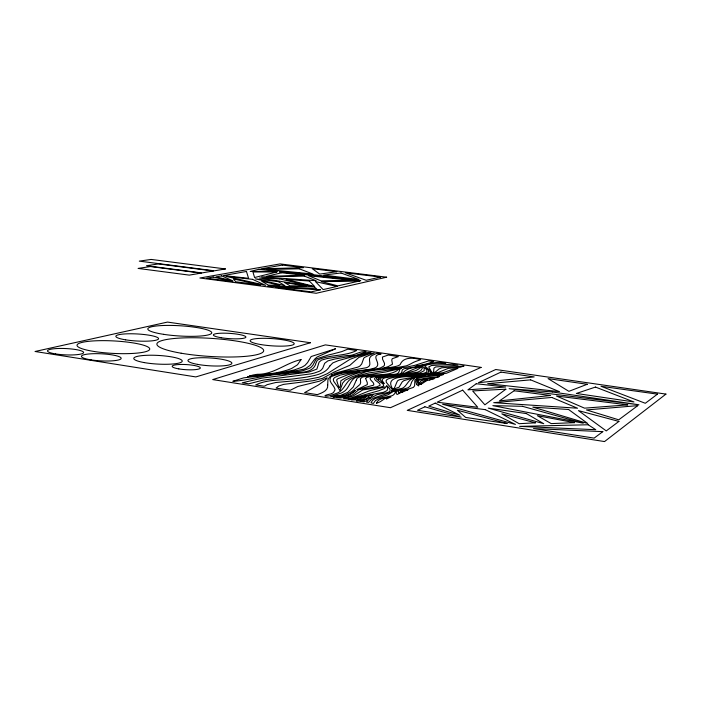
<?xml version="1.0" encoding="UTF-8"?>
<svg xmlns="http://www.w3.org/2000/svg" width="701" height="701" viewBox="0 0 701 701"><rect width="100%" height="100%" fill="white"/><g stroke="black" fill="none" stroke-linecap="round" stroke-linejoin="round"><path stroke-width="1.05" d="M315.844 363.46L317.159 360.445A36.557 6.362 4.5 0 1 318.272 359.736C330.469 354.426 344.743 356.502 356.66 350.518L347.801 349.159L341.764 351.613L332.309 354.101A121.956 21.345 5.1 0 0 328.594 354.943L317.255 358.614A47.589 8.272 4.6 0 0 315.967 359.403L312.821 365.361L310.964 367.394A64.562 11.391 3.8 0 1 309.378 368.323L303.857 370.338A62.766 11.102 3.8 0 1 299.721 371.302L243.711 377.839L232.837 381.309C250.187 380.363 267.563 373.826 285.342 374.097C294.455 370.995 311.752 375.552 315.713 364.082M421.108 367.219L418.9 368.787A127.179 21.713 4.2 0 1 415.22 370.811L402.9 374.027L413.161 369.409A561.589 101.487 8.3 0 1 417.261 367.894L422.493 366.237L421.38 367.026M372.012 397.406L377.094 394.672L387.381 392.586A24.745 4.67 4.6 0 0 389.265 391.78C392.998 390.185 383.964 382.807 387.101 386.821A115.244 21.67 4 0 1 387.671 388.582L387.04 390.615L383.5 392.288L366.386 395.487L352.191 399.184L348.003 399.404L378.75 390.772L384.665 388.389L385.918 386.777L371.863 390.142A64.203 12.39 5.1 0 0 369.173 390.869L352.156 397.774L346.539 398.957L343.481 398.729L353.129 396.021L362.741 389.931L380.512 387.224L383.675 386.032L383.289 384.262L379.793 381.537A117.33 20.951 5.5 0 1 377.453 379.714C373.493 377.751 382.615 375.876 377.646 376.7A42.13 7.693 5 0 0 375.482 377.436C371.688 380.161 380.547 381.949 380.144 385.252L376.972 386.794L360.726 389.265A33.385 6.388 4.8 0 0 358.307 390.054L353.067 394.558L348.572 396.529A43.076 8.281 4.3 0 1 345.479 397.265L340.23 398.019L336.322 397.59L348.125 395.513L353.628 392.061L348.896 394.724L344.988 395.828A53.32 10.173 4.2 0 1 340.668 396.564L336.357 397.038A12.522 2.436 4.4 0 1 334.026 397.134L332.861 397.038L345.4 394.917L351.832 391.57L360.042 384.367L360.656 382.588L360.384 378.864L361.926 377.383A33.21 6.072 4.8 0 1 363.591 376.761L394.645 374.308A18.506 3.277 4.7 0 0 397.432 373.58C399.912 372.652 398.667 368.919 401.419 368.209L369.488 372.836A148.13 27.619 5.5 0 0 364.283 374.054L359.613 375.421A206.611 38.932 5.9 0 0 355.512 376.893L352.437 378.251A137.098 25.595 5.5 0 0 349.264 380.17C344.813 384.656 342.815 391.763 335.91 393.559A121.439 22.8 3.6 0 1 331.915 394.996C327.525 396.941 319.428 396.258 330.732 393.944A49.946 9.569 4.1 0 0 333.501 392.516L335.008 389.914A91.384 17.455 3.8 0 0 334.754 388.599C333.685 384.77 327.84 381.581 330.741 377.164A26.498 4.863 4.6 0 1 331.775 376.411L339.74 373.668A39.247 7.176 4.7 0 1 342.605 373.098L377.62 368.717A48.904 8.465 4.4 0 0 380.582 367.841L383.465 366.29A56.947 9.832 4.4 0 0 384.437 365.142L384.498 363.372L383.351 360.831A345.006 55.712 6.7 0 1 382.615 359.359L382.431 357.046L388.284 355.03L398.37 356.59L392.288 358.693L391.736 360.007L392.49 364.17L388.52 366.457A226.765 37.328 3.4 0 1 386.085 367.333C373.44 370.347 396.319 366.754 397.949 365.791A43.147 7.387 4.6 0 0 400.253 364.441C403.303 356.494 414.168 357.712 420.618 359.709L415.491 361.523A175.969 30.432 6 0 0 413.222 362.505L410.444 364.003A183.942 30.458 3.8 0 1 408.552 364.923L407.903 365.212A92.015 15.536 4.3 0 1 406.256 365.861L396.065 367.71A148.349 24.237 4.1 0 1 391.631 368.139C374.255 369.164 355.722 371.101 340.809 380.792C340.327 391.684 338.679 387.828 336.673 380.073A47.282 8.754 4.8 0 1 337.812 378.785L347.538 374.833L359.709 371.696L355.013 372.231A180.586 34.524 5.6 0 0 350.982 372.827L340.116 375.123L334.868 377.418A62.477 11.54 4.8 0 0 333.325 379.53L333.65 381.169L336.392 385.033A501.863 94.889 1.1 0 1 337.908 387.057L339.897 390.562L342.745 382.956L345.19 380.222L352.147 376.805L366.535 371.609L374.965 370.119L406.265 367.193L414.957 365.3L428.723 360.884L433.665 361.602L426.795 363.837L416.219 366.106M371.153 397.966L369.296 399.027L370.505 397.414A197.296 38.608 6.1 0 1 371.486 396.486L373.177 394.724L366.159 395.907L351.473 399.982L357.308 399.789L367.07 396.091L365.519 397.607A62.967 12.145 4.2 0 1 362.803 399.088C345.952 402.54 367.377 401.638 368.603 396.494C373.887 398.282 351.35 403.285 363.915 400.893L362.776 401.717L364.266 401.787L368.621 399.64L366.474 402.155L368.621 402.409L371.267 399.509L374.492 397.756L393.121 391.561L387.767 394.891L374.991 398.641L372.424 400.543L370.987 402.856L373.423 403.417L375.368 400.665L378.19 399A50.752 9.98 5.1 0 1 380.599 398.168A49.052 9.639 5.1 0 1 385.813 397.064L391.281 395.925A29.153 5.555 4.6 0 0 392.937 395.276L394.497 393.901L395.899 390.895L391.368 391.219L407.518 389.37L413.38 387.416L414.598 385.857L414.913 379.828L417.717 377.567L422.055 376.384L441.323 375.298L443.724 374.457L427.671 374.833L432.797 374.246A63.037 11.4 5.4 0 1 436.478 374.08L446.265 373.335L457.919 368.384L452.96 369.208L443.347 372.599A21.1 3.654 5 0 1 441.481 372.941L431.746 373.729L437.959 372.555L448.281 368.367L460.364 367.175L464.044 365.94L441.744 367.78L438.896 369.024L435.715 371.793L432.543 373.055L433.612 371.53L433.937 368.13L435.68 366.965L457.963 365.212L451.873 364.24L431.509 365.51L428.732 366.93L431.798 372.31A29.407 5.135 4.9 0 1 431.308 372.95L428.364 374.308A28.347 4.96 4.9 0 1 426.515 374.772C419.741 378.645 383.92 372.257 391.815 387.373C393.638 394.426 396.398 380.941 397.984 380.503A41.341 7.553 5.1 0 1 399.947 379.609L418.033 376.507M418.033 376.516L403.855 380.661L402.234 381.879L399.088 387.171L392.367 389.598L386.321 382.378L386.12 380.59L386.943 379.6A35.821 6.537 5 0 1 389.73 378.365C402.882 374.693 417.349 377.681 430.151 372.958A31.308 5.468 4.8 0 0 430.773 372.178L429.862 370.224L425.043 366.316L424.946 365.65L425.928 365.326L424.552 365.282L432.105 363.959L445.845 363.363C435.768 360.27 426.182 365.545 416.219 366.115M421.897 365.904C415.711 367.683 407.439 367.166 402.996 372.836A77.513 13.573 4.4 0 1 401.892 373.51L399.123 374.763L417.708 372.178L420.819 370.61L423.071 367.052L424.017 367.096L424.201 370.671L420.232 372.818L413.616 373.852L394.137 375.166L400.464 373.738L401.62 372.59L402.348 369.813L404.039 368.744L421.949 365.878M416.745 384.569C422.37 389.221 414.528 380.126 417.971 379.732A18.182 3.286 5.1 0 1 419.373 379.25L435.759 377.708L439.702 376.349C435.759 379.031 411.513 373.125 416.648 384.279M327.709 384.998C328.445 390.834 321.593 392.981 317.36 394.645L304.584 392.63L318.201 385.103L324.852 380.503A233.1 41.701 2.8 0 0 326.648 378.706L327.174 377.848L319.507 381.169L297.951 386.435L290.293 390.247L276.045 388.126L278.621 386.049L283.581 384.385L313.365 380.661L322.662 378.312L333.755 372.231L349.93 365.256L358.824 357.431L369.471 353.839L374.255 353.032L365.133 357.151A76.707 13.074 5.1 0 0 363.74 358.246L361.716 363.933L359.981 365.983A55.475 9.63 4.2 0 1 357.519 367.21L333.807 373.475L366.264 367.753A41.008 7.133 4.4 0 0 367.876 367.07C372.389 364.949 367.324 359.333 370.741 356.494A83.585 14.134 5.2 0 1 372.222 355.407L376.709 353.357L381.099 353.996C369.304 355.389 381.887 362.943 376.148 367.298A43.059 7.483 4.4 0 1 373.843 368.279L370.382 369.164A49.184 8.535 4.4 0 1 367.394 369.707L341.597 372.625L332.213 375.228A69.425 12.802 4.9 0 0 330.145 376.411L327.928 379.556L327.709 384.998M365.58 378.435L367.254 382.492L367.359 384.376A11.496 2.138 4.6 0 1 367.07 384.718L356.879 389.616L373.169 385.305A23.08 4.285 4.5 0 0 373.835 384.63C374.089 381.949 370.075 380.845 370.102 378.26A18.261 3.321 4.8 0 1 370.855 377.611L375.254 376.49L385.699 375.815L380.275 376.919A27.137 4.933 4.9 0 0 378.242 377.988C377.874 380.214 379.688 380.31 379.215 377.918A23.212 4.215 4.9 0 1 380.564 377.208L393.27 375.263L371.057 376.419L366.974 377.357L365.58 378.435M419.496 382.571L419.759 383.535L427.969 379.18L426.769 379.329A80.904 14.905 5.5 0 0 425.411 379.548L421.196 380.757L419.496 382.571M428.907 371.32L427.829 372.923L423.518 374.124L394.908 376.244L385.462 377.716A30.502 5.555 5 0 0 383.316 378.584C379.39 379.618 387.013 385.62 383.281 383.088A157.199 28.005 5.7 0 1 382.115 382.124L380.398 379.898A28.478 5.187 4.9 0 1 380.301 379.057A29.538 5.371 4.9 0 1 384.928 376.831L423.176 373.414L425.936 372.529L426.988 371.451L426.699 369.777L424.902 367.867L428.267 370.049A46.538 8.132 4.7 0 1 428.907 371.32M365.896 351.92L356.467 355.258L334.789 359.026L327.875 360.875L324.668 363.302L322.67 368.375L320.839 370.382A62.845 11.181 3.9 0 1 319.139 371.346L314.661 372.932A76.015 13.485 3.8 0 1 310.745 373.887L263.234 380.117L248.706 383.815L242.283 382.799L261.981 378.119L309.045 372.038L316.87 369.103L319.095 362.145L321.505 360.121L327.104 358.553L340.651 356.45A377.743 54.739 2.9 0 0 347.494 355.468C354.04 356.169 359.744 350.535 365.896 351.92M398.44 391.789C398.781 395.776 401.226 387.951 404.24 390.036L403.627 390.781L408 389.791L404.258 391.246L401.463 391.5L401.279 392.069L403.066 391.964L400.499 392.306L400.954 392.551L397.143 394.514C393.787 392.332 399.859 388.827 398.44 391.789M414.361 377.988L414.352 378.032A25.105 4.504 4.8 0 1 414.23 378.295L411.82 381.73L410.26 385.927L408.306 387.714L403.066 389.213L391.78 390.396L400.841 388.652A40.22 7.431 4.6 0 0 403.364 387.776C407.299 384.893 408.718 378.882 414.361 377.988M417.954 381.178C419.943 389.265 425.411 378.444 430.002 380.415C428.583 377.515 431.702 380.582 432.929 379.215C439.562 377.357 418.234 378.733 417.954 381.178M356.301 380.161L353.225 387.075L347.757 392.358L340.677 395.338L330.6 396.713L341.063 393.138A96.133 18.156 3.8 0 0 343.543 391.815C349.825 388.328 349.79 378.943 357.116 376.761A45.337 8.324 4.9 0 1 359.438 376.043L385.243 372.073L399.211 368.849L397.528 370.137A227.501 40.316 6.3 0 0 396.556 370.934C386.856 376.516 374.606 373.712 363.915 375.92A23.948 4.372 4.7 0 0 361.804 376.332L360.069 376.858A112.808 20.969 5.3 0 0 358.675 377.392L357.177 378.277L356.301 380.161M301.053 359.613L297.426 364.844L291.756 368.402A121.685 21.223 3.4 0 1 254.419 375.605L249.582 376.016L252.982 375.035A50.884 9.604 4.1 0 1 257.293 374.299C273.793 374.544 285.701 362.925 301.053 359.613M376.744 402.576L376.437 403.373L379.776 401.936A75.463 14.616 4.2 0 0 381.134 401.13L384.814 398.597L387.697 397.958L386.444 398.965L390.956 396.985L384.972 397.905A41.578 8.158 5.1 0 0 380.95 398.992L378.356 400.367L376.744 402.576M422.545 365.712L423.351 365.624L422.58 365.685M335.551 348.765L317.115 356.993L314.784 359.026L310.017 365.44L305.986 368.253A71.449 12.583 3.8 0 1 303.296 369.304L282.538 373.23L247.751 376.595L279.962 373.02L294.096 369.988L301.623 367.333L304.9 365.475L307.564 362.61L311.165 356.52L335.551 348.765M355.328 390.606L354.329 390.886L355.328 390.606M354.303 391.403L353.278 391.666L354.303 391.403M329.82 366.01C325.141 374.483 314.232 375.482 305.715 377.243A112.756 19.847 3.7 0 1 298.311 378.216C284.308 380.757 268.755 378.566 255.716 384.919L264.075 386.19L265.434 385.734A51.182 9.875 4.3 0 1 267.125 384.683L275.581 382.544L306.696 379.644L318.894 377.261L327.183 373.738L349.887 359.385L357.86 356.362L371.031 352.621L368.218 352.445L338.408 360.612L332.826 362.908L329.82 366.01M331.634 374.562L331.941 374.588A4.653 0.841 4.4 0 0 332.703 374.36L331.634 374.562M421.091 384.279L418.883 384.507L421.091 384.279M665.95 394.093L604.534 441.569L407.263 410.365L495.738 369.506L665.95 394.093M657.45 394.137L645.306 403.285L600.994 386.277L657.45 394.137M618.913 421.415L606.251 430.905L578.456 410.62L618.913 421.415M505.868 389.186L484.89 404.819L472.632 390.921L505.868 389.186M602.825 431.65L594.124 438.125L533.514 428.565L602.825 431.65M637.761 405.642L618.72 419.82L586.43 409.936L637.761 405.642M476.251 383.736L467.926 389.852L505.623 387.013L476.251 383.736M514.131 390.764L499.471 400.893L550.618 395.504L514.131 390.764M435.225 403.101L428.74 406.159L459.9 415.237L435.225 403.101M462.678 390.142L437.144 402.199L477.749 407.281L462.678 390.142M500.935 372.091L478.45 382.702L534.171 376.91L500.935 372.091M424.902 406.799L417.516 410.269L461.188 417.156L424.902 406.799M481.096 367.385L390.431 407.702L212.718 379.591L325.343 344.883L481.096 367.385M587.21 384.279L568.888 391.333L548.077 378.61L587.21 384.279M595.473 387.066L576.345 393.463L633.949 401.953L595.473 387.066M310.438 342.736L195.833 376.919L35.05 351.49L167.486 322.083L310.438 342.736M258.993 269.237L250.204 271.462L277.798 271.121L258.993 269.237M276.842 271.97L254.586 277.526L252.938 271.97L276.842 271.97M281.758 272.759L266.459 276.343L304.602 275.335L281.758 272.759M386.628 277.202L316.186 293.281L199.881 278.008L280.085 263.909L386.628 277.202M337.067 286.446L323.135 289.583L315.485 281.636L337.067 286.446M380.547 277.044L366.167 280.286L345.356 272.794L380.547 277.044M320.436 289.776L311.113 291.87L275.677 287.226L320.436 289.776M359.429 281.022L337.856 285.868L321.338 281.548L359.429 281.022M221.735 275.87L216.022 276.886L232.881 280.882L221.735 275.87M246.454 271.462L223.435 275.563L248.566 278.306L246.454 271.462M282.389 265.066L261.044 268.869L303.358 267.686L282.389 265.066M213.174 277.044L206.751 278.183L232.881 281.609L213.174 277.044M201.047 273.127L189.296 275.125L138.097 268.422L150.426 266.546L201.047 273.127M213.262 270.998L201.87 272.934L146.483 265.74L158.487 263.935L213.262 270.998M225.415 268.939L214.375 270.814L139.306 261.131L151.153 259.431L225.415 268.939M336.769 271.716L319.709 274.1L312.269 268.658L336.769 271.716M340.966 272.987L323.713 275.081L359.026 279.541L340.966 272.987M551.792 397.441L493.723 402.681L577.536 408.219L551.792 397.441M530.631 379.863L487.703 383.657L559.503 391.657L530.631 379.863M627.728 404.863L584.538 408.157L556.471 396.021L627.728 404.863M535.354 422.817L519.134 423.693L501.855 413.853L535.354 422.817M574.461 422.642L551.214 423.606L537.343 415.684L574.461 422.642M588.192 424.762L519.634 426.383L595.762 429.704L588.192 424.762M299.204 268.798L267.02 269.429L312.944 274.038L299.204 268.798M304.348 276.106L261.648 276.904L316.186 280.724L304.348 276.106M352.91 280.514L321.032 280.847L308.379 275.659L352.91 280.514M279.778 285.202L268.483 285.176L261.692 281.232L279.778 285.202M306.206 285.955L290.03 285.815L284.755 282.643L306.206 285.955M314.337 287.007L267.51 286.148L316.747 288.935L314.337 287.007M522.482 406.308L492.856 405.651L583.267 423.185L522.482 406.308M279.462 278.858L259.598 277.999L311.866 286.332L279.462 278.858M568.59 409.498L532.83 407.115L587.675 423.457L568.59 409.498M309.334 281.013L286.113 279.375L314.696 286.525L309.334 281.013M307.757 274.003L279.384 271.839L360.787 280.715L307.757 274.003M552.327 391.955L509.136 388.669L638.935 404.766L552.327 391.955M252.544 279.34L226.195 276.448L265.67 285.36L252.544 279.34M278.437 281.653L255.278 278.823L284.948 285.693L278.437 281.653M260.483 284.86L235.738 281.802L233.459 278.98L260.483 284.86M485.311 409.656L442.585 404.24L515.445 424.412L485.311 409.656M526.451 413.599L488.238 408.105L543.731 423.702L526.451 413.599M507.016 423.518L465.666 417.437L457.367 410.216L507.016 423.518M125.654 339.836A21.398 3.531 3.2 0 0 158.54 338.811A21.398 3.531 3.2 0 0 127.398 333.816A21.398 3.531 3.2 0 0 125.654 339.836M55.589 353.917A18.112 3.172 2.6 0 0 83.585 352.708A18.112 3.172 2.6 0 0 57.394 348.52A18.112 3.172 2.6 0 0 55.589 353.917M91.042 359.885A19.908 3.549 2.9 0 0 121.177 358.36A19.908 3.549 2.9 0 0 91.647 353.768A19.908 3.549 2.9 0 0 91.042 359.885M94.469 351.534A36.399 6.239 3 0 0 149.742 349.151A36.399 6.239 3 0 0 95.976 340.791A36.399 6.239 3 0 0 94.469 351.534M163.535 334.324A32.018 5.117 3.5 0 0 211.746 332.817A32.018 5.117 3.5 0 0 164.078 325.474A32.018 5.117 3.5 0 0 163.535 334.324M221.166 337.716A16.272 2.629 3.8 0 0 245.893 337.12A16.272 2.629 3.8 0 0 221.919 333.194A16.272 2.629 3.8 0 0 221.166 337.716M144.213 362.583A24.281 4.337 3.2 0 0 182.146 361.436A24.281 4.337 3.2 0 0 147.578 355.276A24.281 4.337 3.2 0 0 144.213 362.583M178.834 368.901A14.09 2.567 3.4 0 0 200.32 368.034A14.09 2.567 3.4 0 0 179.64 364.494A14.09 2.567 3.4 0 0 178.834 368.901M197.516 364.371A22.003 3.926 3.6 0 0 231.803 363.504A22.003 3.926 3.6 0 0 200.407 357.755A22.003 3.926 3.6 0 0 197.516 364.371M181.156 353.216A53.521 9.06 3.6 0 0 263.602 351.148A53.521 9.06 3.6 0 0 186.01 337.821A53.521 9.06 3.6 0 0 181.156 353.216M260.597 344.524A22.055 3.61 4 0 0 294.192 343.858A22.055 3.61 4 0 0 261.832 338.329A22.055 3.61 4 0 0 260.597 344.524"/></g></svg>
